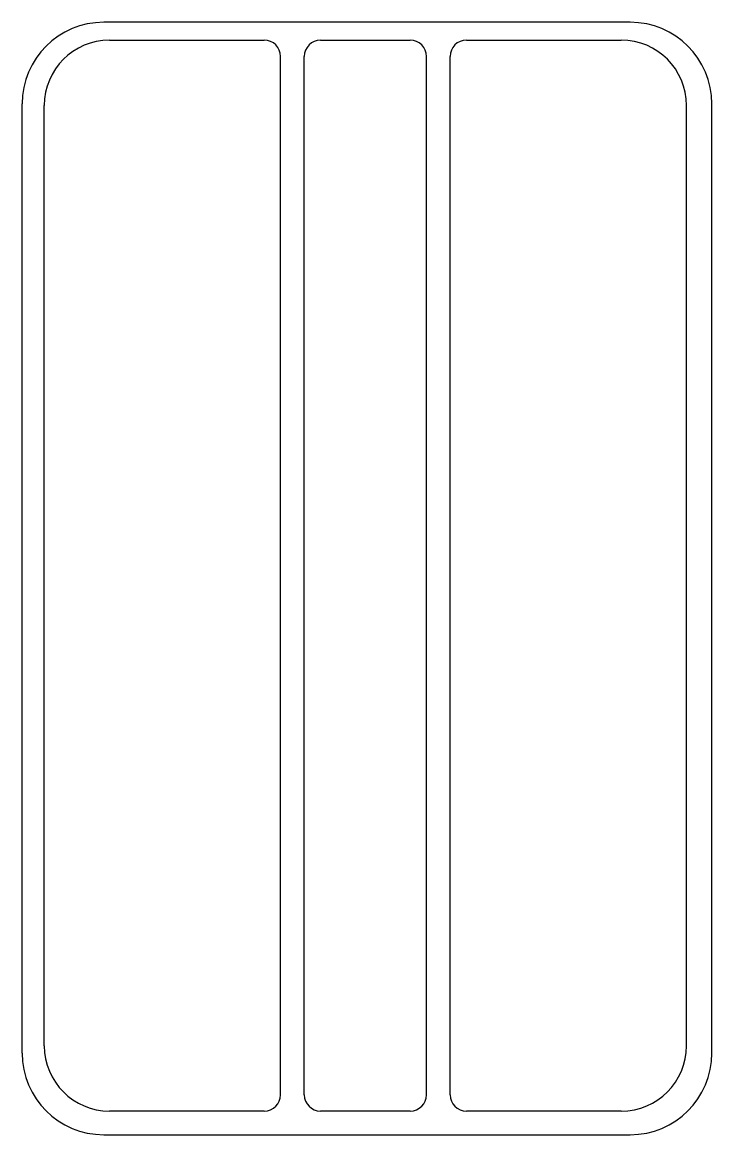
# Model space of a CAD drawing. Header units: metres. Extents: x 0 to 85, y 0 to 136.
import ezdxf

# ---------------------------------------------------------------- set-up
doc = ezdxf.new("R2010")
doc.units = ezdxf.units.M

msp = doc.modelspace()

# ---------------------------------------------------------------- linework, layer by layer
for p, q in [((74.6, 136.4), (10, 136.4)), ((10, 136.4), (10, 136.4)), ((10.7, 134.2), (29.7, 134.2)), ((36.6, 134.2), (47.6, 134.2)), ((54.5, 134.2), (73.5, 134.2)), ((31.7, 4.9), (31.7, 132.2)), ((34.6, 4.9), (34.6, 132.2)), ((49.6, 4.9), (49.6, 132.2)), ((52.5, 4.9), (52.5, 132.2)), ((0, 10), (0, 126.4)), ((0, 126.4), (0, 126.4)), ((2.7, 10.9), (2.7, 126.2)), ((81.5, 10.9), (81.5, 126.2)), ((84.6, 10), (84.6, 126.4)), ((0, 10), (0, 10)), ((2.7, 10.9), (2.7, 10.9)), ((29.7, 2.9), (10.7, 2.9)), ((10.7, 2.9), (10.7, 2.9)), ((47.6, 2.9), (36.6, 2.9)), ((73.5, 2.9), (54.5, 2.9)), ((10, 0), (74.6, 0)), ((10, 0), (10, 0))]:
    msp.add_line(p, q)
for centre, radius, start, end in [((74.6, 126.4), 10, 0, 90), ((10, 126.4), 10, 90, 180), ((10.7, 126.2), 8, 90, 180), ((29.7, 132.2), 2, 0, 90), ((36.6, 132.2), 2, 90, 180), ((47.6, 132.2), 2, 0, 90), ((54.5, 132.2), 2, 90, 180), ((73.5, 126.2), 8, 0, 90), ((10, 10), 10, 180, 270), ((10.7, 10.9), 8, 180, 270), ((73.5, 10.9), 8, 270, 0), ((74.6, 10), 10, 270, 0), ((29.7, 4.9), 2, 270, 0), ((36.6, 4.9), 2, 180, 270), ((47.6, 4.9), 2, 270, 0), ((54.5, 4.9), 2, 180, 270)]:
    msp.add_arc(centre, radius, start, end)

doc.saveas('drawing.dxf')
